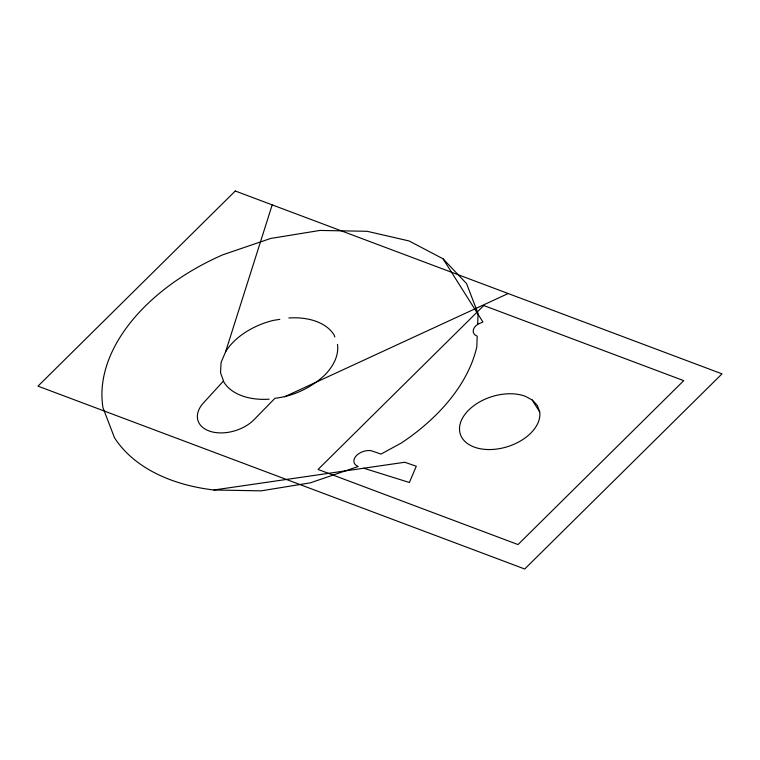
<?xml version="1.0" encoding="UTF-8"?>
<svg xmlns="http://www.w3.org/2000/svg" width="760" height="760" viewBox="0 0 760 760"><rect width="100%" height="100%" fill="white"/><g stroke="black" fill="none" stroke-linecap="round" stroke-linejoin="round"><path stroke-width="1.14" d="M477.66 324.368L478.068 313.585L466.545 283.565L443.033 258.799L409.117 240.968L367.127 231.296L319.912 230.441L270.693 238.45L222.822 254.79A193.838 123.034 -17.4 0 0 102.971 407.692L114.484 437.722A193.838 123.034 -17.4 0 0 213.911 489.991L261.126 490.846L310.346 482.837L358.207 466.488A12.398 7.866 -17.4 0 1 355.699 456.418A12.398 7.866 -17.4 0 1 370.937 450.632L380.988 454.09L401.46 442.938A193.838 123.034 -17.4 0 0 476.815 346.816L477.213 336.148A11.438 7.258 -17.4 0 1 475.75 325.907L477.878 324.197L482.923 322.002L443.033 258.799M269.163 399.18A60.372 38.323 -17.4 0 1 223.934 382.185L220.523 372.78L221.093 362.397L225.615 351.756L272.203 204.877M223.497 380.998L204.687 401.594A32.727 20.776 -17.4 0 0 208.886 430.901A32.727 20.776 -17.4 0 0 253.726 420.014L274.949 398.287C293.255 396.207 310.669 387.98 324.235 375.573A60.372 38.323 -17.4 0 0 337.497 344.375M284.487 396.805L508.183 293.531M279.794 319.371L273.534 320.34A60.372 38.323 -17.4 0 0 225.615 351.756M213.911 489.991L404.738 462.26L416.29 466.231L409.383 482.486L363.726 468.217M532.171 399.998L539.704 411.939A41.306 26.22 -17.4 0 1 492.955 449.435A41.306 26.22 -17.4 0 1 463.153 416.993A41.306 26.22 -17.4 0 1 525.331 396.292L532.475 400.159L537.367 405.498L539.704 411.939M334.818 336.993L334.087 334.96A60.372 38.323 -17.4 0 0 288.857 317.974M235.286 191.007L38 386.137L524.714 568.993L722 373.863L235.286 191.007M483.778 305.529L318.06 469.442L518.016 544.568L683.734 380.655L483.778 305.529"/></g></svg>
